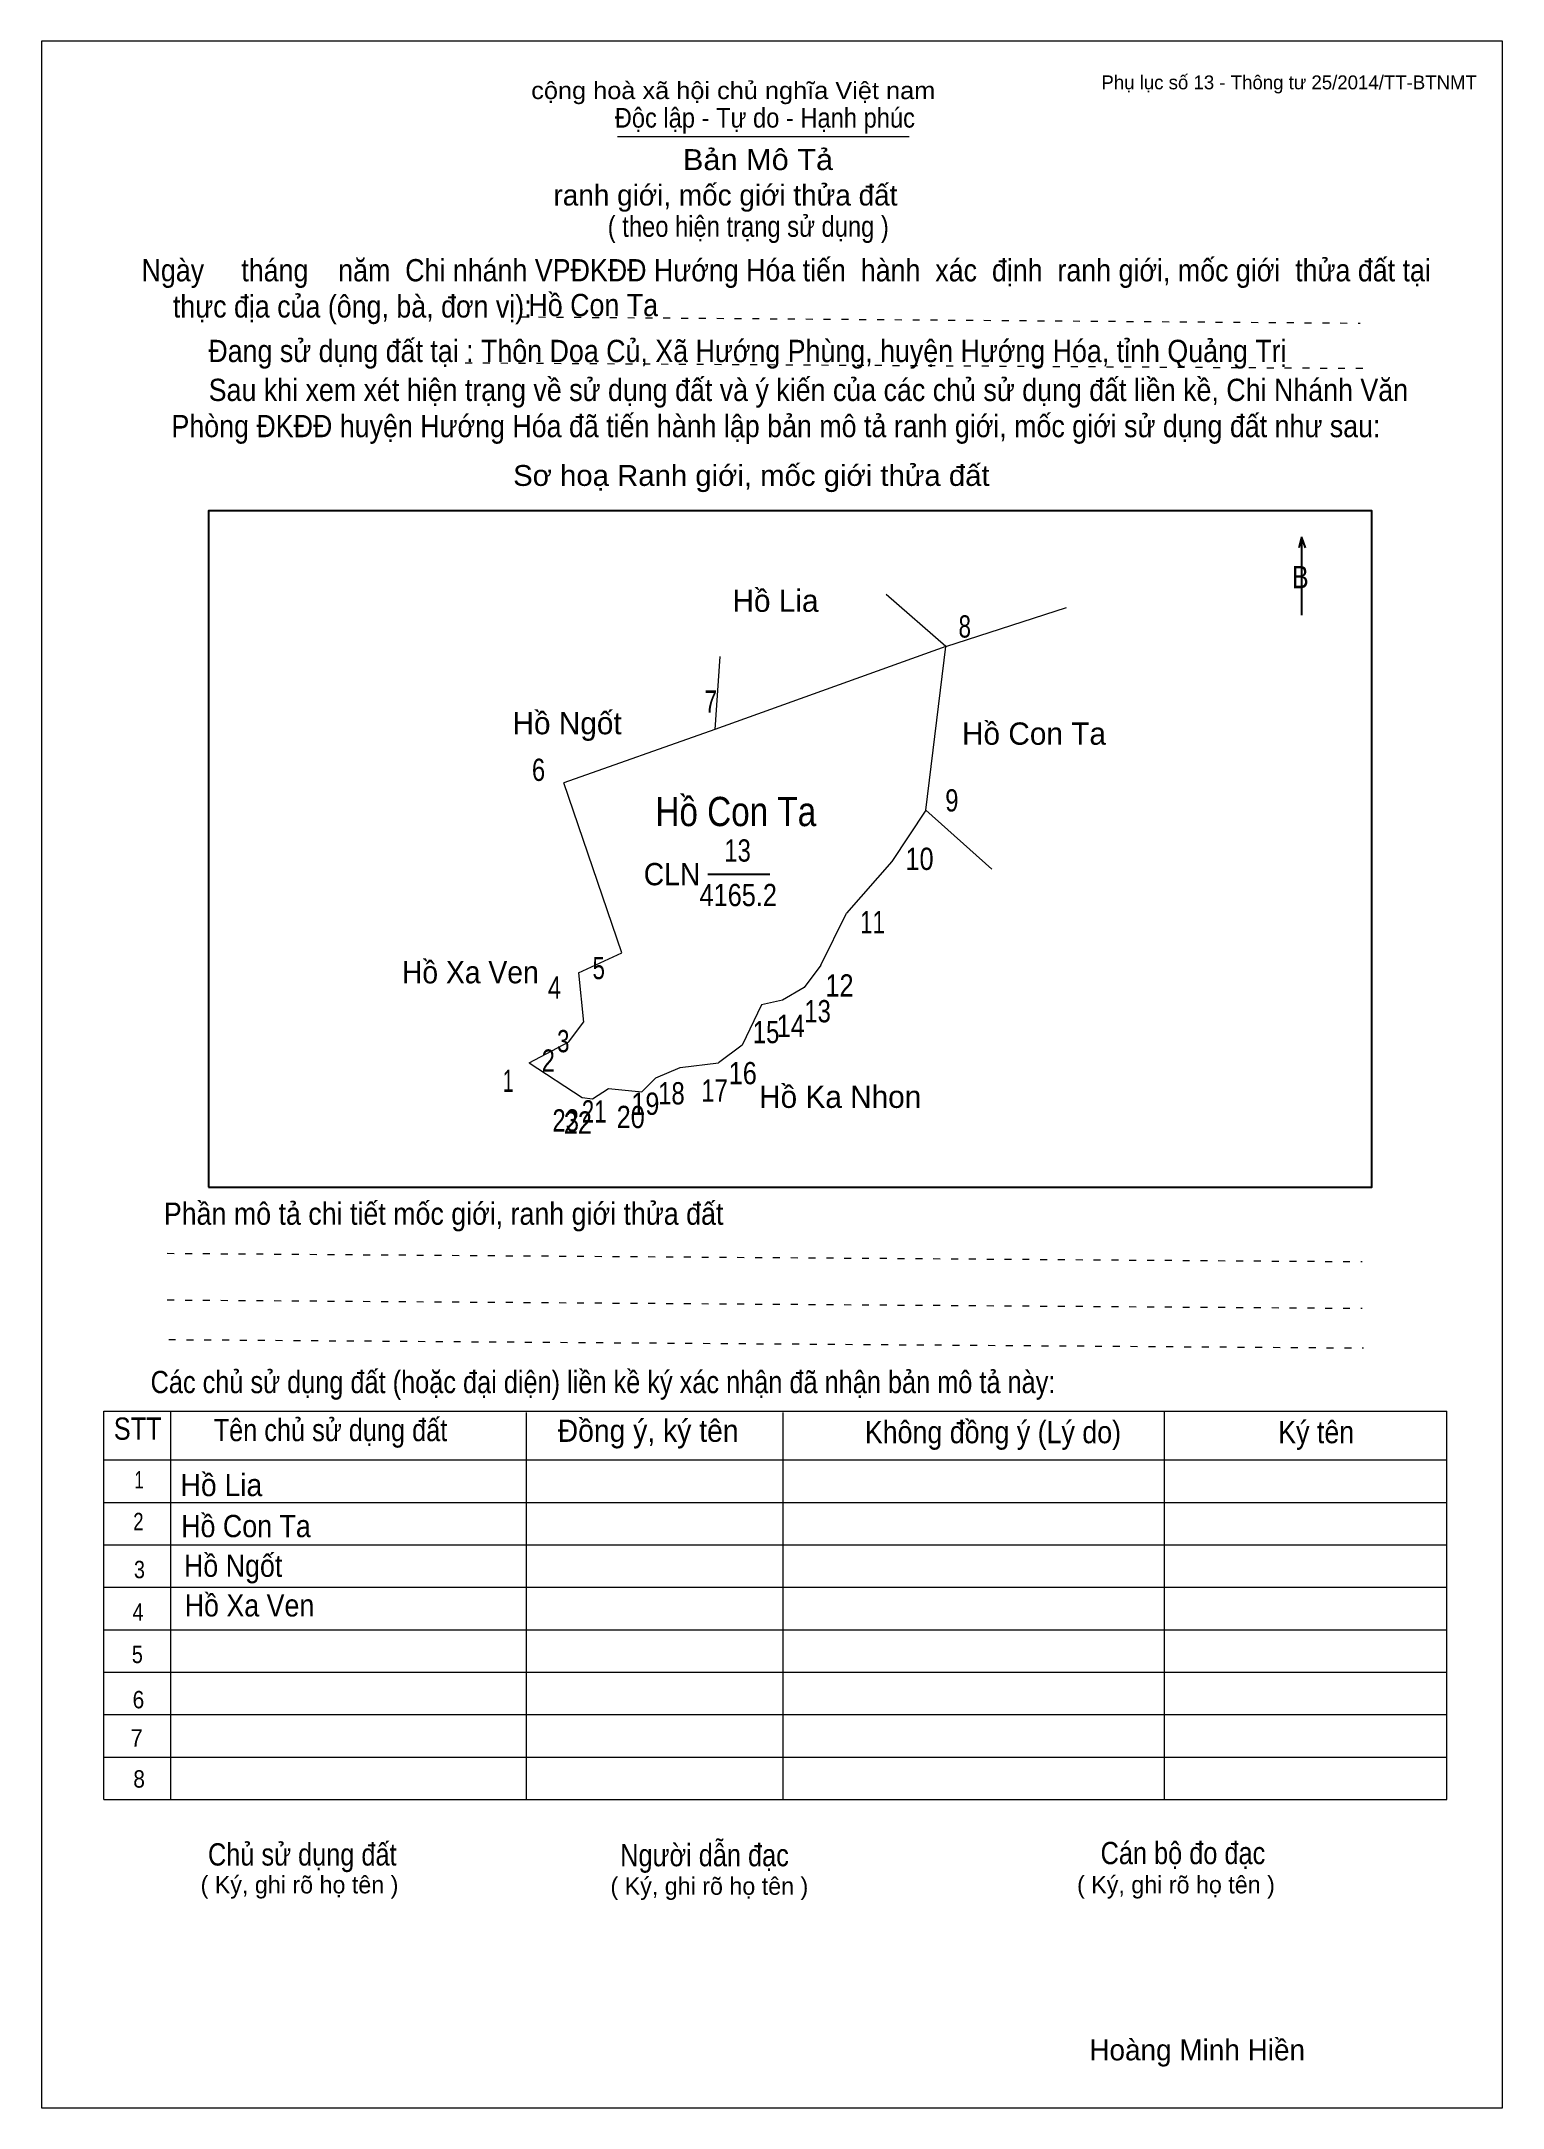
# Model space of a CAD drawing. Header units: centimetres. Extents: x 0 to 21, y 0 to 29.7.
import ezdxf
from ezdxf.enums import TextEntityAlignment as Align

# ---------------------------------------------------------------- set-up
doc = ezdxf.new("R2010")
doc.units = ezdxf.units.CM
doc.header["$LTSCALE"] = 0.13
doc.linetypes.add('DOTTED', pattern=[1.5, 0.3, -1.2])
for name, color, linetype, lineweight in [('1', 7, 'Continuous', 13), ('33', 7, 'Continuous', 25), ('6', 7, 'Continuous', 13), ('62', 7, 'Continuous', 13)]:
    doc.layers.add(name, color=color, linetype=linetype, lineweight=lineweight)
for name, color, linetype in [('2', 7, 'Continuous'), ('32', 7, 'Continuous'), ('34', 7, 'Continuous'), ('63', 7, 'Continuous')]:
    doc.layers.add(name, color=color, linetype=linetype)

msp = doc.modelspace()

# ---------------------------------------------------------------- linework, layer by layer
at = {"layer": '1'}
msp.add_lwpolyline([(21, 0), (21, 29.7), (0, 29.7), (0, 0)], close=True, dxfattribs=at)
at = {"layer": '33'}
msp.add_line((9.58, 17.73), (10.47, 17.73), dxfattribs=at)
at = {"layer": '6'}
for p, q in [((13, 21), (12.14, 21.75)), ((13, 21), (9.68, 19.81)), ((12.71, 18.65), (12.22, 17.91)), ((12.71, 18.65), (13.66, 17.8)), ((12.22, 17.91), (11.57, 17.17)), ((11.2, 16.42), (11.57, 17.17)), ((7.72, 16.31), (7.79, 15.6)), ((10.07, 15.27), (9.73, 15.02)), ((8.83, 14.8), (8.63, 14.6))]:
    msp.add_line(p, q, dxfattribs=at)
for points in [[(12.71, 18.65), (13, 21), (14.73, 21.56)], [(9.75, 20.86), (9.68, 19.81), (7.51, 19.04)], [(7.72, 16.31), (8.34, 16.6), (7.51, 19.04)], [(11.2, 16.42), (10.96, 16.1), (10.65, 15.92)], [(10.65, 15.92), (10.35, 15.85), (10.07, 15.27)], [(7.01, 15.02), (7.58, 15.32), (7.79, 15.6)], [(7.01, 15.02), (7.77, 14.52), (7.92, 14.5)], [(8.83, 14.8), (9.18, 14.95), (9.73, 15.02)], [(7.92, 14.5), (8.15, 14.65), (8.63, 14.6)]]:
    msp.add_lwpolyline(points, dxfattribs=at)
at = {"layer": '62'}
for p, q in [((8.28, 28.33), (12.47, 28.33)), ((0.9, 10.01), (20.2, 10.01)), ((0.9, 4.43), (0.9, 10.01)), ((1.86, 4.43), (1.86, 10.01)), ((6.97, 4.43), (6.97, 9.99)), ((10.66, 4.43), (10.66, 9.99)), ((16.14, 4.43), (16.14, 10.01)), ((20.2, 4.43), (20.2, 10.01)), ((0.9, 9.31), (20.2, 9.31)), ((0.9, 8.7), (20.2, 8.7)), ((0.9, 8.09), (20.2, 8.09)), ((0.9, 7.48), (20.2, 7.48)), ((0.9, 6.87), (20.2, 6.87)), ((0.9, 6.26), (20.2, 6.26)), ((0.9, 5.65), (20.2, 5.65)), ((0.9, 5.04), (20.2, 5.04)), ((0.9, 4.43), (20.2, 4.43))]:
    msp.add_line(p, q, dxfattribs=at)
at = {"layer": '62', "linetype": 'DOTTED'}
for p, q in [((6.89, 25.74), (18.95, 25.65)), ((6.09, 25.08), (19.04, 25)), ((1.81, 12.28), (18.98, 12.16)), ((1.81, 11.61), (18.98, 11.49)), ((1.83, 11.04), (19, 10.92))]:
    msp.add_line(p, q, dxfattribs=at)
at = {"layer": '62', "lineweight": 25}
for p, q in [((18.11, 22.58), (18.11, 21.45)), ((18.11, 22.57), (18.07, 22.42)), ((18.11, 22.57), (18.16, 22.42))]:
    msp.add_line(p, q, dxfattribs=at)
msp.add_lwpolyline([(2.4, 13.23), (19.12, 13.23), (19.12, 22.95), (2.4, 22.95)], close=True, dxfattribs=at)

# ---------------------------------------------------------------- texts
at = {"layer": '2', "width": 0.85}
msp.add_text('Hồ Con Ta', height=0.4204, dxfattribs=at).set_placement((9.98, 18.42), align=Align.CENTER)
at = {"layer": '32'}
for s, width, p in [('8', 0.75, (13.27, 21.13)), ('7', 0.75, (9.62, 20.05)), ('6', 0.8, (7.145, 19.07)), ('9', 0.8, (13.085, 18.63)), ('10', 0.85, (12.62, 17.79)), ('11', 0.75, (11.945, 16.88)), ('5', 0.75, (8.01, 16.22)), ('4', 0.8, (7.375, 15.94)), ('12', 0.85, (11.47, 15.97)), ('13', 0.8, (11.155, 15.6)), ('3', 0.75, (7.5, 15.17)), ('15', 0.8, (10.415, 15.3)), ('14', 0.85, (10.77, 15.39)), ('2', 0.8, (7.285, 14.89)), ('1', 0.65, (6.71, 14.6)), ('16', 0.85, (10.08, 14.71)), ('19', 0.85, (8.68, 14.27)), ('18', 0.8, (9.055, 14.42)), ('17', 0.8, (9.675, 14.46)), ('23', 0.8, (7.535, 14.03)), ('22', 0.85, (7.71, 14)), ('21', 0.75, (7.945, 14.16)), ('20', 0.85, (8.47, 14.08))]:
    msp.add_text(s, height=0.32, dxfattribs=dict(at, width=width)).set_placement(p, align=Align.CENTER)
at = {"layer": '33'}
for s, p in [('Hồ Lia', (10.55, 21.5)), ('Hồ Ngốt', (7.555, 19.74)), ('Hồ Con Ta', (14.265, 19.59)), ('Hồ Ka Nhon', (11.48, 14.37))]:
    msp.add_text(s, height=0.32, dxfattribs=at).set_placement(p, align=Align.CENTER)
for s, width, p in [('13', 0.8, (10.005, 17.91)), ('4165.2', 0.85, (10.015, 17.27)), ('Hồ Xa Ven', 0.95, (6.165, 16.16))]:
    msp.add_text(s, height=0.32, dxfattribs=dict(at, width=width)).set_placement(p, align=Align.CENTER)
at = {"layer": '33', "width": 0.95}
msp.add_text('CLN', height=0.32, dxfattribs=at).set_placement((9.47, 17.57), align=Align.RIGHT)
at = {"layer": '34'}
for s, width, p in [('Hồ Con Ta', 0.9, (7, 25.75)), ('Hồ Lia', 0.95, (2, 8.79)), ('Hồ Con Ta', 0.9, (2.01, 8.2)), ('Hồ Ngốt', 0.9, (2.05, 7.63)), ('Hồ Xa Ven', 0.9, (2.06, 7.06))]:
    msp.add_text(s, height=0.32, dxfattribs=dict(at, width=width)).set_placement(p)
at = {"layer": '62'}
for s, height, width, p in [('cộng hoà xã hội chủ nghĩa Việt nam', 0.2474, 1.1, (7.04, 28.87)), ('Độc lập - Tự do - Hạnh phúc', 0.2828, 0.9, (8.24, 28.46)), ('Bản Mô Tả', 0.3, 1.1, (9.22, 27.85)), ('( theo hiện trạng sử dụng )', 0.3, 0.85, (8.14, 26.89)), ('Ngày     tháng    năm  Chi nhánh VPĐKĐĐ Hướng Hóa tiến  hành  xác  định  ranh giới, mốc giới  thửa đất tại ', 0.32, 0.9, (1.44, 26.25)), ('thực địa của (ông, bà, đơn vị): ', 0.32, 0.9, (1.89, 25.73)), ('Đang sử dụng đất tại : Thôn Doa Củ, Xã Hướng Phùng, huyện Hướng Hóa, tỉnh Quảng Trị', 0.32, 0.9, (2.4, 25.09)), ('     Sau khi xem xét hiện trạng về sử dụng đất và ý kiến của các chủ sử dụng đất liền kề, Chi Nhánh Văn ', 0.32, 0.9, (1.87, 24.53)), ('Phòng ĐKĐĐ huyện Hướng Hóa đã tiến hành lập bản mô tả ranh giới, mốc giới sử dụng đất như sau:', 0.32, 0.9, (1.87, 24.01)), ('Sơ hoạ Ranh giới, mốc giới thửa đất', 0.3, 1.05, (6.78, 23.31)), ('B', 0.32, 0.85, (17.97, 21.84)), ('Phần mô tả chi tiết mốc giới, ranh giới thửa đất ', 0.32, 0.9, (1.76, 12.69)), ('Các chủ sử dụng đất (hoặc đại diện) liền kề ký xác nhận đã nhận bản mô tả này:', 0.32, 0.85, (1.57, 10.27))]:
    msp.add_text(s, height=height, dxfattribs=dict(at, width=width)).set_placement(p)
msp.add_text('ranh giới, mốc giới thửa đất', height=0.3, dxfattribs=at).set_placement((7.36, 27.34))
for s, height, width, p in [('STT', 0.32, 0.85, (1.385, 9.6)), ('Tên chủ sử dụng đất', 0.32, 0.85, (4.155, 9.58)), ('Đồng ý, ký tên', 0.32, 0.95, (8.72, 9.57)), ('Không đồng ý (Lý do)', 0.32, 0.9, (13.675, 9.55)), ('Ký tên', 0.32, 0.9, (18.32, 9.55)), ('1', 0.25, 0.7, (1.405, 8.9)), ('2', 0.25, 0.8, (1.395, 8.3)), ('3', 0.25, 0.85, (1.41, 7.61)), ('4', 0.25, 0.85, (1.39, 7)), ('5', 0.25, 0.85, (1.38, 6.39)), ('6', 0.25, 0.9, (1.395, 5.74)), ('7', 0.25, 0.95, (1.37, 5.19)), ('8', 0.25, 0.9, (1.405, 4.6)), ('Người dẫn đạc', 0.32, 0.85, (9.53, 3.47)), ('Chủ sử dụng đất', 0.32, 0.85, (3.75, 3.48)), ('Cán bộ đo đạc', 0.32, 0.85, (16.405, 3.5))]:
    msp.add_text(s, height=height, dxfattribs=dict(at, width=width)).set_placement(p, align=Align.CENTER)
for p in [(3.71, 3.08), (9.6, 3.06), (16.305, 3.08)]:
    msp.add_text('( Ký, ghi rõ họ tên )', height=0.25, dxfattribs=at).set_placement(p, align=Align.CENTER)
at = {"layer": '63'}
msp.add_text('Phụ lục số 13 - Thông tư 25/2014/TT-BTNMT', height=0.2, dxfattribs=at).set_placement((20.63, 29.01), align=Align.RIGHT)
msp.add_text('Hoàng Minh Hiền', height=0.3, dxfattribs=at).set_placement((16.61, 0.68), align=Align.CENTER)

doc.saveas('drawing.dxf')
